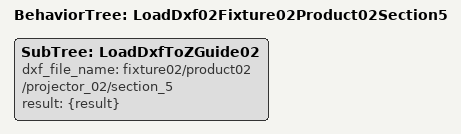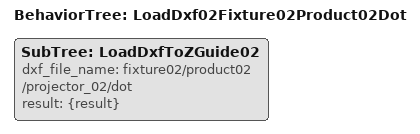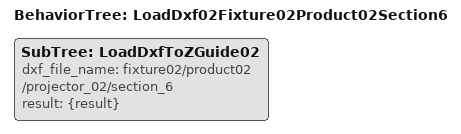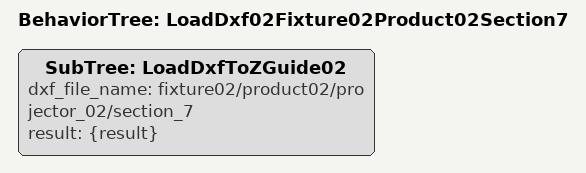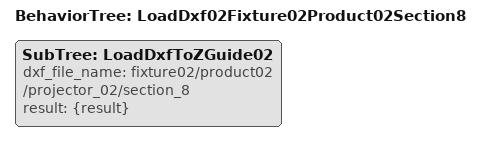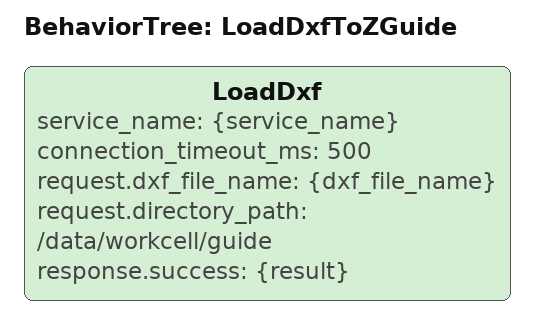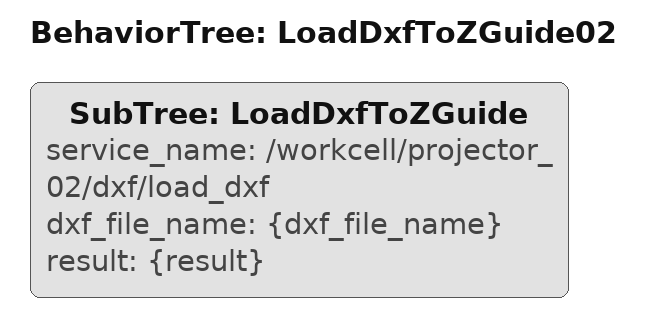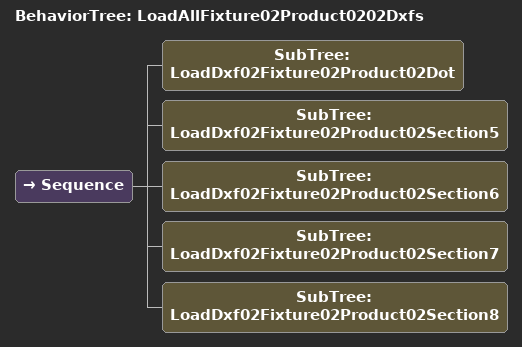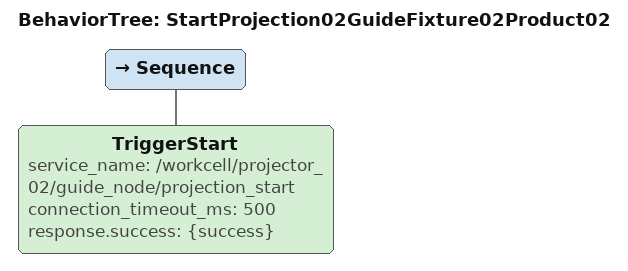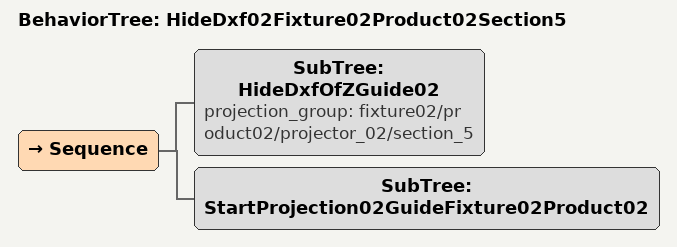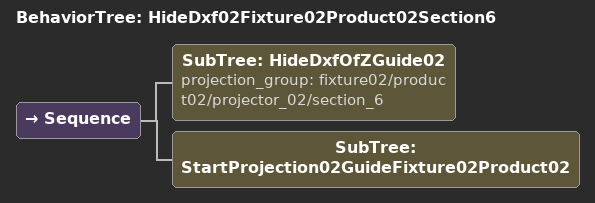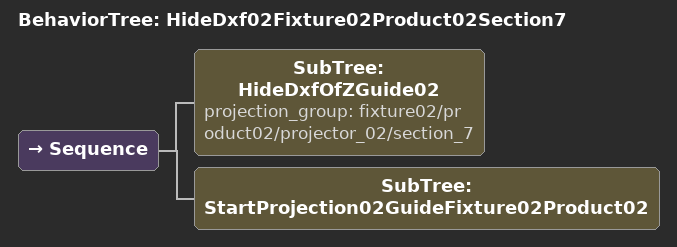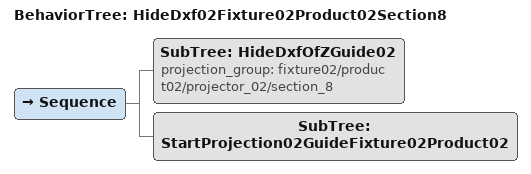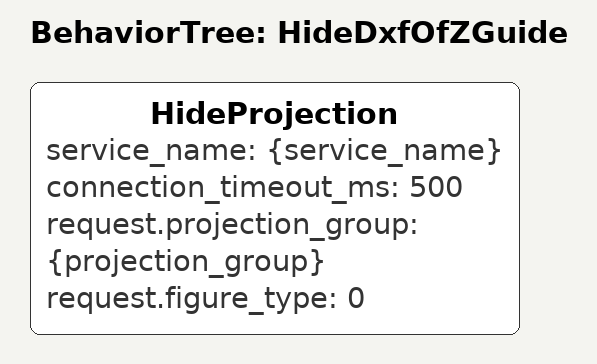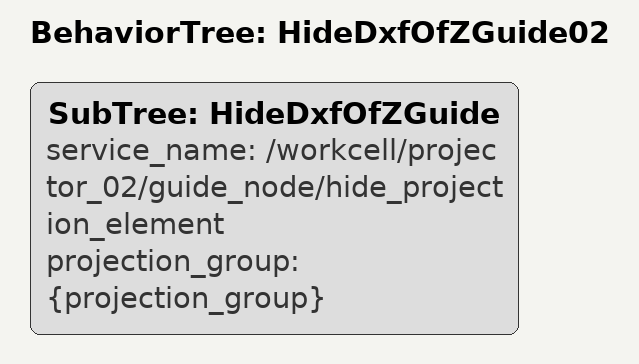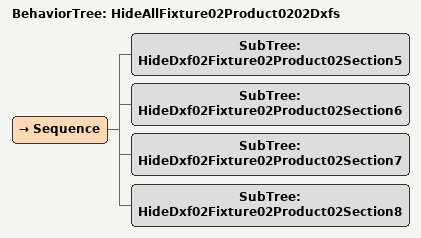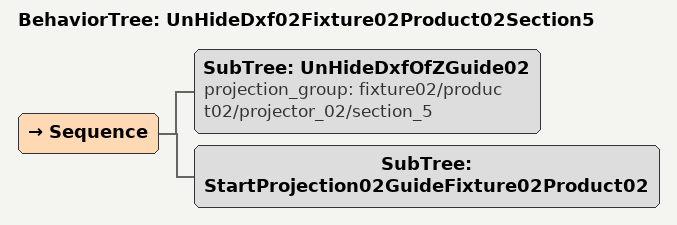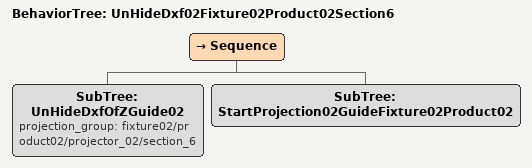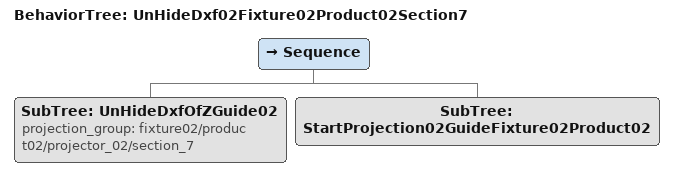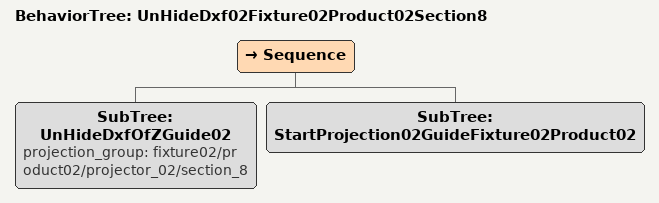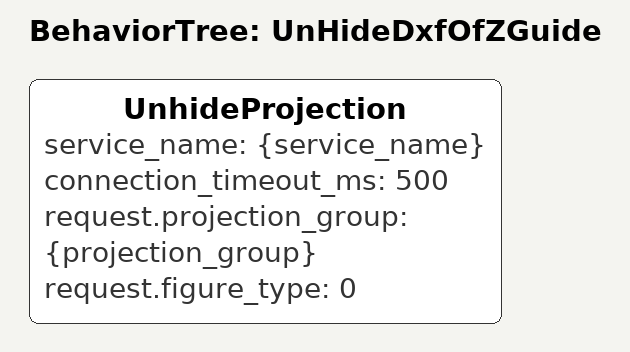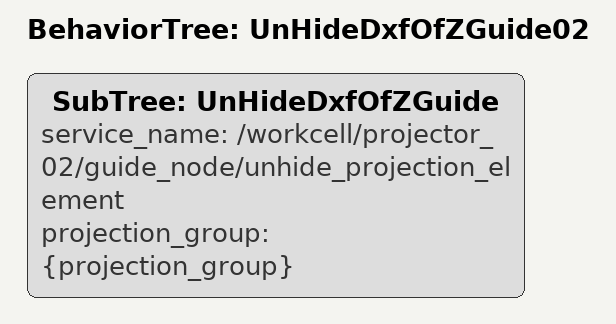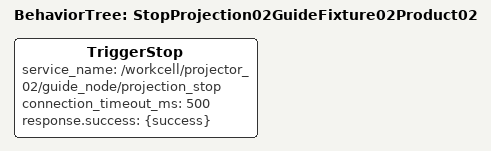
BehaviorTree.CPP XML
<root BTCPP_format="4" main_tree_to_execute="StartProjection02GuideFixture02Product02">

    <BehaviorTree ID="LoadDxf02Fixture02Product02Section5">
        <SubTree ID="LoadDxfToZGuide02"
            dxf_file_name="fixture02/product02/projector_02/section_5"
            result="{result}"
        />
    </BehaviorTree>
    <BehaviorTree ID="LoadDxf02Fixture02Product02Dot">
        <SubTree ID="LoadDxfToZGuide02"
            dxf_file_name="fixture02/product02/projector_02/dot"
            result="{result}"
        />
    </BehaviorTree>
    <BehaviorTree ID="LoadDxf02Fixture02Product02Section6">
        <SubTree ID="LoadDxfToZGuide02"
            dxf_file_name="fixture02/product02/projector_02/section_6"
            result="{result}"
        />
    </BehaviorTree>
    <BehaviorTree ID="LoadDxf02Fixture02Product02Section7">
        <SubTree ID="LoadDxfToZGuide02"
            dxf_file_name="fixture02/product02/projector_02/section_7"
            result="{result}"
        />
    </BehaviorTree>
    <BehaviorTree ID="LoadDxf02Fixture02Product02Section8">
        <SubTree ID="LoadDxfToZGuide02"
            dxf_file_name="fixture02/product02/projector_02/section_8"
            result="{result}"
        />
    </BehaviorTree>

    <BehaviorTree ID="LoadDxfToZGuide">
        <LoadDxf
            service_name="{service_name}"
            connection_timeout_ms="500"
            request.dxf_file_name="{dxf_file_name}"
            request.directory_path="/data/workcell/guide"
            response.success="{result}"
        />
    </BehaviorTree>
     <BehaviorTree ID="LoadDxfToZGuide02">

        <SubTree ID="LoadDxfToZGuide"
            service_name="/workcell/projector_02/dxf/load_dxf"
            dxf_file_name="{dxf_file_name}"
            result="{result}"
        />
    </BehaviorTree>

     <BehaviorTree ID="LoadAllFixture02Product0202Dxfs">
        <Sequence >
            <SubTree ID="LoadDxf02Fixture02Product02Dot"/>
            <SubTree ID="LoadDxf02Fixture02Product02Section5"/>
            <SubTree ID="LoadDxf02Fixture02Product02Section6"/>
            <SubTree ID="LoadDxf02Fixture02Product02Section7"/>
            <SubTree ID="LoadDxf02Fixture02Product02Section8"/>
        </Sequence >
    </BehaviorTree>

    <BehaviorTree ID="StartProjection02GuideFixture02Product02">
        <Sequence >
            <TriggerStart
                service_name="/workcell/projector_02/guide_node/projection_start"
                connection_timeout_ms="500"
                response.success="{success}"
            />

         </Sequence >
    </BehaviorTree>

     <BehaviorTree ID="HideDxf02Fixture02Product02Section5">
        <Sequence >
            <SubTree ID="HideDxfOfZGuide02"
                 projection_group="fixture02/product02/projector_02/section_5"
            />
            <SubTree ID="StartProjection02GuideFixture02Product02"/>
        </Sequence >
     </BehaviorTree>
     <BehaviorTree ID="HideDxf02Fixture02Product02Section6">
        <Sequence >
            <SubTree ID="HideDxfOfZGuide02"
                 projection_group="fixture02/product02/projector_02/section_6"
            />
            <SubTree ID="StartProjection02GuideFixture02Product02"/>
        </Sequence >
     </BehaviorTree>
     <BehaviorTree ID="HideDxf02Fixture02Product02Section7">
        <Sequence >
            <SubTree ID="HideDxfOfZGuide02"
                 projection_group="fixture02/product02/projector_02/section_7"
            />
            <SubTree ID="StartProjection02GuideFixture02Product02"/>
        </Sequence >
     </BehaviorTree>
     <BehaviorTree ID="HideDxf02Fixture02Product02Section8">
        <Sequence >
            <SubTree ID="HideDxfOfZGuide02"
                 projection_group="fixture02/product02/projector_02/section_8"
            />
            <SubTree ID="StartProjection02GuideFixture02Product02"/>
        </Sequence >
     </BehaviorTree>

     <BehaviorTree ID="HideDxfOfZGuide">
        <HideProjection
            service_name="{service_name}"
            connection_timeout_ms="500"
            request.projection_group="{projection_group}"
            request.figure_type = "0"
        />
    </BehaviorTree>
     <BehaviorTree ID="HideDxfOfZGuide02">
            <SubTree ID="HideDxfOfZGuide"
                service_name="/workcell/projector_02/guide_node/hide_projection_element"
                projection_group="{projection_group}"
            />
    </BehaviorTree>

    <BehaviorTree ID="HideAllFixture02Product0202Dxfs">
        <Sequence >
            <SubTree ID="HideDxf02Fixture02Product02Section5"/>
            <SubTree ID="HideDxf02Fixture02Product02Section6"/>
            <SubTree ID="HideDxf02Fixture02Product02Section7"/>
            <SubTree ID="HideDxf02Fixture02Product02Section8"/>
        </Sequence >
    </BehaviorTree>

     <BehaviorTree ID="UnHideDxf02Fixture02Product02Section5">
        <Sequence >
            <SubTree ID="UnHideDxfOfZGuide02"
                projection_group="fixture02/product02/projector_02/section_5"
            />
            <SubTree ID="StartProjection02GuideFixture02Product02"/>
        </Sequence >
     </BehaviorTree>
     <BehaviorTree ID="UnHideDxf02Fixture02Product02Section6">
        <Sequence >
            <SubTree ID="UnHideDxfOfZGuide02"
                projection_group="fixture02/product02/projector_02/section_6"
            />
            <SubTree ID="StartProjection02GuideFixture02Product02"/>
        </Sequence >
     </BehaviorTree>
     <BehaviorTree ID="UnHideDxf02Fixture02Product02Section7">
        <Sequence >
            <SubTree ID="UnHideDxfOfZGuide02"
                projection_group="fixture02/product02/projector_02/section_7"
            />
            <SubTree ID="StartProjection02GuideFixture02Product02"/>
        </Sequence >
     </BehaviorTree>
     <BehaviorTree ID="UnHideDxf02Fixture02Product02Section8">
        <Sequence >
            <SubTree ID="UnHideDxfOfZGuide02"
                projection_group="fixture02/product02/projector_02/section_8"
            />
            <SubTree ID="StartProjection02GuideFixture02Product02"/>
        </Sequence >
     </BehaviorTree>

     <BehaviorTree ID="UnHideDxfOfZGuide">
        <UnhideProjection
            service_name="{service_name}"
            connection_timeout_ms="500"
            request.projection_group="{projection_group}"
            request.figure_type = "0"
        />
    </BehaviorTree>
     <BehaviorTree ID="UnHideDxfOfZGuide02">
        <SubTree ID="UnHideDxfOfZGuide"
            service_name="/workcell/projector_02/guide_node/unhide_projection_element"
            projection_group="{projection_group}"
        />
    </BehaviorTree>

     <BehaviorTree ID="StopProjection02GuideFixture02Product02">
         <TriggerStop
             service_name="/workcell/projector_02/guide_node/projection_stop"
             connection_timeout_ms="500"
             response.success="{success}"
         />
     </BehaviorTree>

</root>
